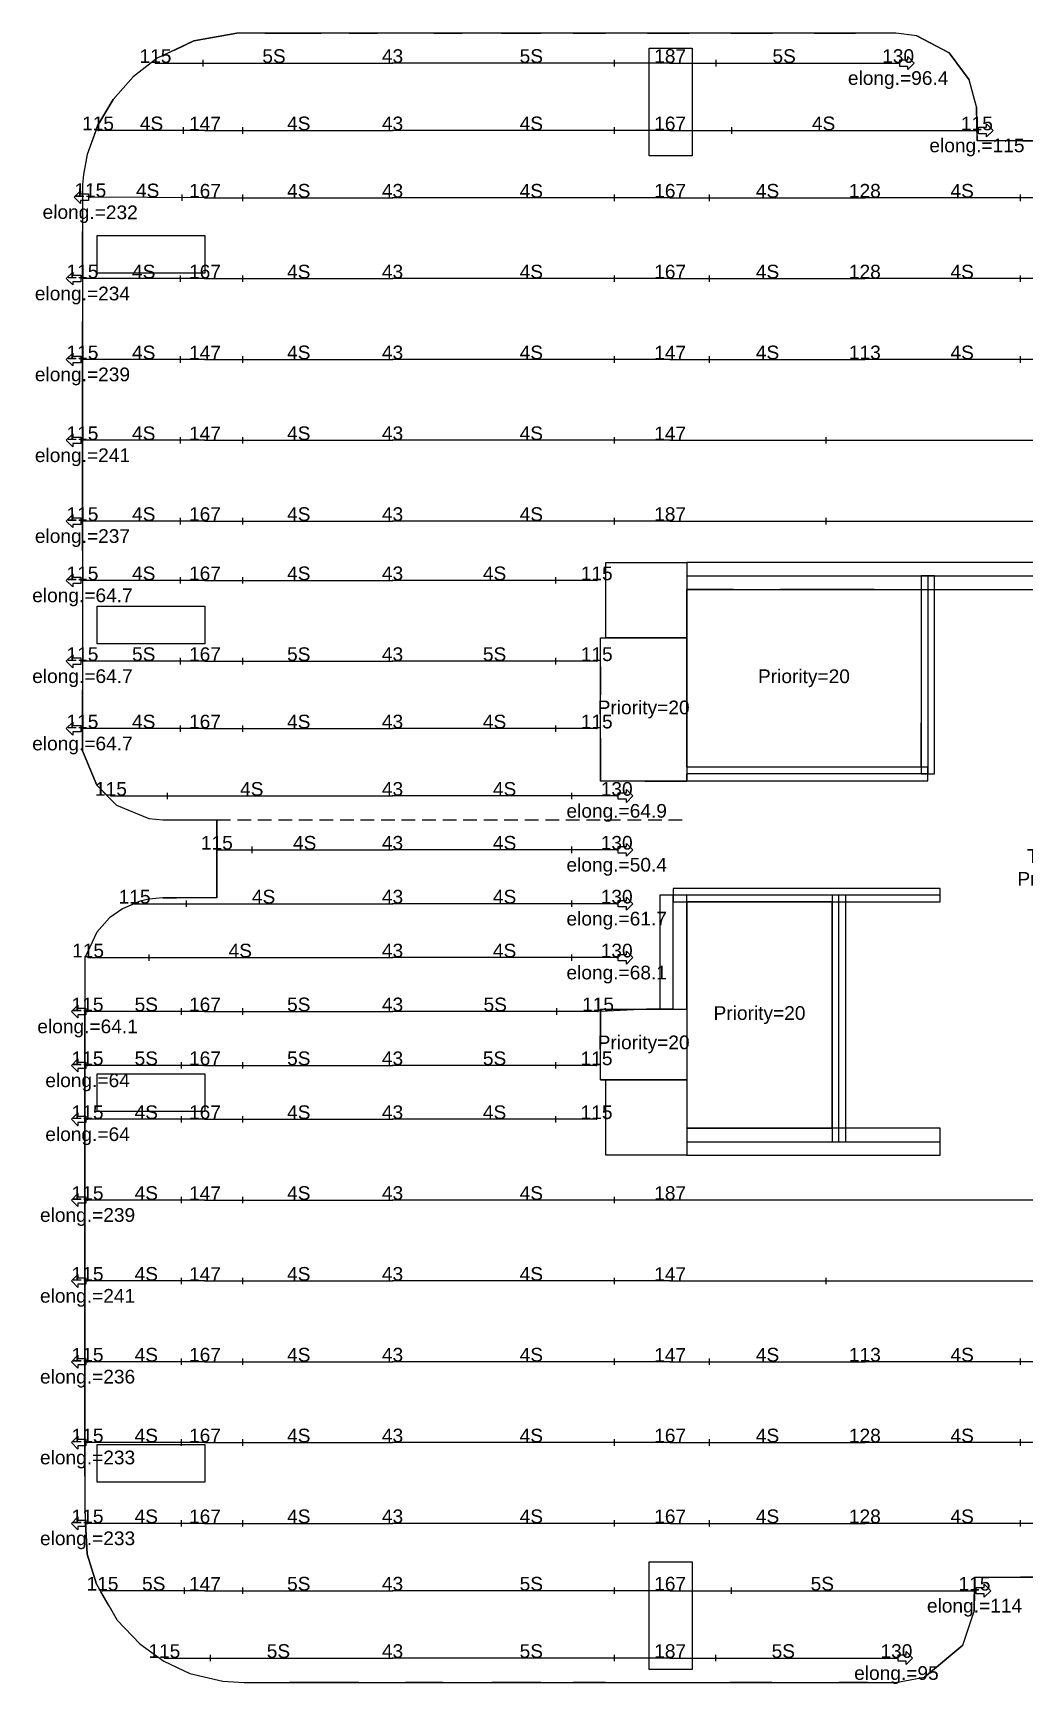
# Model space of a CAD drawing. Header units: millimetres. Extents: x -1 to 213400, y -1 to 107900.
# Drawn here: x 130950 to 149358, y 49511 to 80149 of the extents above; entities that cross this region are included whole.
import ezdxf

# ---------------------------------------------------------------- set-up
doc = ezdxf.new("R2010")
doc.units = ezdxf.units.MM
doc.header["$MEASUREMENT"] = 0
doc.linetypes.add('DASHED', pattern=[381, 254, -127])
doc.linetypes.add('SOLID', pattern=[0])
for name, color, linetype in [('RAM_Concept_Element', 7, 'Continuous'), ('RAM_Concept_Manual_Latitude_Tendon', 7, 'Continuous'), ('RAM_Concept_Mesh_Input', 7, 'Continuous')]:
    doc.layers.add(name, color=color, linetype=linetype)
doc.styles.add('RAM Concept font', font='arial.ttf', dxfattribs={"height": 12})

msp = doc.modelspace()

# ---------------------------------------------------------------- linework, layer by layer
at = {"layer": 'RAM_Concept_Element', "color": 150, "linetype": 'SOLID'}
for p, q in [((133585, 79838), (133934, 80002)), ((133934, 80002), (134729, 80149)), ((135251, 80149), (134729, 80149)), ((135251, 80149), (135772, 80149)), ((135772, 80149), (136294, 80149)), ((136816, 80149), (136294, 80149)), ((136816, 80149), (137340, 80149)), ((137864, 80149), (137340, 80149)), ((138388, 80149), (137864, 80149)), ((138388, 80149), (138912, 80149)), ((139642, 80149), (138912, 80149)), ((139642, 80149), (140371, 80149)), ((140974, 80149), (140371, 80149)), ((140974, 80149), (141576, 80149)), ((142350, 80149), (141576, 80149)), ((142350, 80149), (143124, 80149)), ((143898, 80149), (143124, 80149)), ((143898, 80149), (144673, 80149)), ((145444, 80149), (144673, 80149)), ((145444, 80149), (146215, 80149)), ((146961, 80149), (146215, 80149)), ((147350, 80098), (146961, 80149)), ((147350, 80098), (147952, 79781)), ((133254, 79682), (132808, 79336)), ((133585, 79838), (133254, 79682)), ((147952, 79781), (148321, 79283)), ((132808, 79336), (132434, 78913)), ((148456, 78780), (148321, 79283)), ((132147, 78427), (132434, 78913)), ((148456, 78780), (148466, 78341)), ((132120, 78354), (131955, 77895)), ((132120, 78354), (132147, 78427)), ((148466, 78341), (148470, 78149)), ((149311, 78149), (148470, 78149)), ((149311, 78149), (150151, 78149)), ((131955, 77895), (131885, 77525)), ((131885, 77525), (131867, 77338)), ((131867, 77338), (131867, 76466)), ((131867, 75593), (131867, 76466)), ((131867, 75593), (131867, 74793)), ((131867, 74091), (131867, 74793)), ((131867, 73542), (131867, 74091)), ((131867, 73071), (131867, 73542)), ((131867, 72591), (131867, 73071)), ((131867, 72137), (131867, 72591)), ((131867, 71666), (131867, 72137)), ((131867, 71091), (131867, 71666)), ((131867, 70541), (131867, 71091)), ((131867, 70541), (131867, 69991)), ((131867, 69991), (131867, 69241)), ((143081, 69824), (143081, 68924)), ((143951, 69824), (143081, 69824)), ((143951, 69824), (144821, 69824)), ((145691, 69824), (144821, 69824)), ((146561, 69824), (145691, 69824)), ((146561, 69824), (147431, 69824)), ((147431, 69824), (147431, 68999)), ((131867, 69241), (131867, 68491)), ((147431, 68999), (147431, 68174)), ((141481, 68396), (141481, 68924)), ((141481, 68924), (141581, 68924)), ((142331, 68924), (141581, 68924)), ((143081, 68924), (142331, 68924)), ((131867, 68491), (131867, 67959)), ((141481, 68396), (141481, 67868)), ((147431, 68174), (147431, 67349)), ((131867, 67241), (131867, 67959)), ((141481, 67066), (141481, 67868)), ((131867, 66825), (131867, 67241)), ((147431, 66524), (147431, 67349)), ((132133, 66189), (131867, 66825)), ((141481, 67066), (141481, 66265)), ((143081, 66524), (143081, 66399)), ((143951, 66524), (143081, 66524)), ((144821, 66524), (143951, 66524)), ((145691, 66524), (144821, 66524)), ((146561, 66524), (145691, 66524)), ((147431, 66524), (146561, 66524)), ((132133, 66189), (132363, 65958)), ((142302, 66265), (141481, 66265)), ((142302, 66265), (143081, 66265)), ((143081, 66265), (143081, 66399)), ((132501, 65820), (132363, 65958)), ((132501, 65820), (133101, 65572)), ((133101, 65572), (133361, 65549)), ((133361, 65549), (133615, 65549)), ((133615, 65549), (134361, 65549)), ((134361, 64991), (134361, 65549)), ((134361, 64099), (134361, 64991)), ((132939, 64037), (132834, 63993)), ((133101, 64076), (132939, 64037)), ((133361, 64099), (133101, 64076)), ((133361, 64099), (133611, 64099)), ((134361, 64099), (133611, 64099)), ((132371, 63731), (132133, 63460)), ((132611, 63898), (132371, 63731)), ((132834, 63993), (132611, 63898)), ((143081, 64024), (143081, 63029)), ((143081, 64024), (143981, 64024)), ((143981, 64024), (144881, 64024)), ((144881, 64024), (145781, 64024)), ((145781, 63184), (145781, 64024)), ((132133, 63460), (131912, 62987)), ((145781, 63184), (145781, 62344)), ((131912, 62987), (131912, 61991)), ((143081, 62034), (143081, 63029)), ((145781, 62344), (145781, 61504)), ((131912, 60991), (131912, 61991)), ((142331, 62034), (141481, 61991)), ((141481, 61991), (141481, 61358)), ((142831, 62034), (142331, 62034)), ((142831, 62034), (143081, 62034)), ((141481, 60724), (141481, 61358)), ((145781, 61504), (145781, 60664)), ((131912, 59991), (131912, 60991)), ((141481, 60724), (141581, 60724)), ((141581, 60724), (142331, 60724)), ((142331, 60724), (143081, 60724)), ((143081, 60724), (143081, 59824)), ((145781, 60664), (145781, 59824)), ((131912, 59399), (131912, 59991)), ((143081, 59824), (143981, 59824)), ((144881, 59824), (143981, 59824)), ((144881, 59824), (145781, 59824)), ((131912, 58491), (131912, 59399)), ((131912, 57986), (131912, 58491)), ((131912, 57515), (131912, 57986)), ((131912, 56991), (131912, 57515)), ((131912, 56102), (131912, 56991)), ((131912, 55491), (131912, 56102)), ((131912, 54690), (131912, 55491)), ((131912, 53991), (131912, 54690)), ((131912, 53368), (131912, 53991)), ((131912, 53368), (131912, 52744)), ((131912, 52744), (131926, 52489)), ((131956, 51921), (131926, 52489)), ((132125, 51366), (131956, 51921)), ((148423, 51491), (148421, 51241)), ((148423, 51491), (149276, 51491)), ((149876, 51491), (149276, 51491)), ((132125, 51366), (132207, 51223)), ((132356, 50966), (132207, 51223)), ((148421, 51241), (148417, 50864)), ((132356, 50966), (132511, 50696)), ((148204, 50230), (148417, 50864)), ((132511, 50696), (132930, 50254)), ((132930, 50254), (133380, 49934)), ((148204, 50230), (147490, 49636)), ((133380, 49934), (133860, 49708)), ((133860, 49708), (134475, 49562)), ((146962, 49537), (147490, 49636)), ((134475, 49562), (134869, 49537)), ((134869, 49537), (135712, 49537)), ((136361, 49537), (135712, 49537)), ((136997, 49537), (136361, 49537)), ((136997, 49537), (137861, 49537)), ((138552, 49537), (137861, 49537)), ((138552, 49537), (139462, 49537)), ((140371, 49537), (139462, 49537)), ((140371, 49537), (140974, 49537)), ((141576, 49537), (140974, 49537)), ((141576, 49537), (142347, 49537)), ((142347, 49537), (143118, 49537)), ((143118, 49537), (143889, 49537)), ((144660, 49537), (143889, 49537)), ((144660, 49537), (145286, 49537)), ((145286, 49537), (145912, 49537)), ((146437, 49537), (145912, 49537)), ((146437, 49537), (146962, 49537))]:
    msp.add_line(p, q, dxfattribs=at)
at = {"layer": 'RAM_Concept_Element', "color": 3, "linetype": 'SOLID'}
for points in [[(143181, 77869), (142381, 77869), (142381, 79869), (143181, 79869)], [(134141, 75694), (132141, 75694), (132141, 76394), (134141, 76394)], [(143081, 68924), (141581, 68924), (141581, 70324), (143081, 70324)], [(147681, 66399), (147681, 67349), (147681, 67993), (147681, 68637), (147681, 69281), (147681, 70074), (147431, 70074), (147431, 69281), (147431, 68637), (147431, 67993), (147431, 67349), (147431, 66399)], [(147431, 66399), (147681, 66399), (147681, 67349), (147681, 67993), (147681, 68637), (147681, 69281), (147681, 70074), (147431, 70074), (147431, 69281), (147431, 68637), (147431, 67993), (147431, 67349)], [(134141, 68814), (132141, 68814), (132141, 69514), (134141, 69514)], [(143081, 66274), (143736, 66274), (144391, 66274), (145046, 66274), (145700, 66274), (146355, 66274), (146956, 66274), (147556, 66274), (147556, 66524), (146956, 66524), (146355, 66524), (145700, 66524), (145046, 66524), (144391, 66524), (143736, 66524), (143081, 66524)], [(143081, 66274), (143736, 66274), (144391, 66274), (145046, 66274), (145700, 66274), (146355, 66274), (146956, 66274), (147556, 66274), (147556, 66524), (146956, 66524), (146355, 66524), (145700, 66524), (145046, 66524), (144391, 66524), (143736, 66524), (143081, 66524)], [(143081, 62034), (143081, 62517), (143081, 63181), (143081, 64149), (142581, 64149), (142581, 63181), (142581, 62517), (142581, 62034)], [(142581, 62034), (143081, 62034), (143081, 62517), (143081, 63181), (143081, 64149), (142581, 64149), (142581, 63181), (142581, 62517)], [(142831, 64024), (143736, 64024), (144391, 64024), (145046, 64024), (145906, 64024), (146682, 64024), (147232, 64024), (147781, 64024), (147781, 64274), (147232, 64274), (146682, 64274), (145906, 64274), (145046, 64274), (144391, 64274), (143736, 64274), (142831, 64274)], [(142831, 64024), (143736, 64024), (144391, 64024), (145046, 64024), (145906, 64024), (146682, 64024), (147232, 64024), (147781, 64024), (147781, 64274), (147232, 64274), (146682, 64274), (145906, 64274), (145046, 64274), (144391, 64274), (143736, 64274), (142831, 64274)], [(146031, 59574), (146031, 60282), (146031, 60738), (146031, 61244), (146031, 61901), (146031, 62558), (146031, 63215), (146031, 64149), (145781, 64149), (145781, 63215), (145781, 62558), (145781, 61901), (145781, 61244), (145781, 60738), (145781, 60282), (145781, 59574)], [(145781, 59574), (146031, 59574), (146031, 60282), (146031, 60738), (146031, 61244), (146031, 61901), (146031, 62558), (146031, 63215), (146031, 64149), (145781, 64149), (145781, 63215), (145781, 62558), (145781, 61901), (145781, 61244), (145781, 60738), (145781, 60282)], [(134141, 60134), (132141, 60134), (132141, 60834), (134141, 60834)], [(143081, 59324), (141581, 59324), (141581, 60724), (143081, 60724)], [(143081, 59324), (143706, 59324), (144331, 59324), (144956, 59324), (145906, 59324), (146564, 59324), (147221, 59324), (147781, 59324), (147781, 59824), (147221, 59824), (146564, 59824), (145906, 59824), (144956, 59824), (144331, 59824), (143706, 59824), (143081, 59824)], [(143081, 59324), (143706, 59324), (144331, 59324), (144956, 59324), (145906, 59324), (146564, 59324), (147221, 59324), (147781, 59324), (147781, 59824), (147221, 59824), (146564, 59824), (145906, 59824), (144956, 59824), (144331, 59824), (143706, 59824), (143081, 59824)], [(134141, 53254), (132141, 53254), (132141, 53954), (134141, 53954)], [(143181, 49777), (142381, 49777), (142381, 51777), (143181, 51777)]]:
    msp.add_lwpolyline(points, close=True, dxfattribs=at)
msp.add_lwpolyline([(149506, 70324), (148647, 70324), (148102, 70324), (147556, 70324), (146956, 70324), (146355, 70324), (145700, 70324), (145046, 70324), (144391, 70324), (143736, 70324), (143081, 70324), (143081, 69824), (143736, 69824), (144391, 69824), (145046, 69824), (145700, 69824), (146355, 69824), (146956, 69824), (147556, 69824), (148102, 69824), (148647, 69824), (149506, 69824)], dxfattribs=at)
msp.add_lwpolyline([(149506, 70324), (148647, 70324), (148102, 70324), (147556, 70324), (146956, 70324), (146355, 70324), (145700, 70324), (145046, 70324), (144391, 70324), (143736, 70324), (143081, 70324), (143081, 69824), (143736, 69824), (144391, 69824), (145046, 69824), (145700, 69824), (146355, 69824), (146956, 69824), (147556, 69824), (148102, 69824), (148647, 69824), (149506, 69824)], dxfattribs=at)
at = {"layer": 'RAM_Concept_Manual_Latitude_Tendon', "color": 6, "linetype": 'SOLID'}
for p, q in [((147183, 79651), (147183, 79711)), ((147183, 79711), (147304, 79591)), ((147033, 79531), (147033, 79651)), ((147033, 79651), (147183, 79651)), ((147183, 79531), (147033, 79531)), ((147304, 79591), (147183, 79471)), ((147183, 79471), (147183, 79531)), ((148646, 78401), (148646, 78461)), ((148646, 78461), (148766, 78341)), ((148496, 78281), (148496, 78401)), ((148496, 78401), (148646, 78401)), ((148646, 78281), (148496, 78281)), ((148766, 78341), (148646, 78221)), ((148646, 78221), (148646, 78281)), ((131712, 77104), (131833, 77223)), ((131833, 77223), (131832, 77163)), ((131831, 76983), (131712, 77104)), ((131832, 77043), (131831, 76983)), ((131832, 77163), (131982, 77162)), ((131982, 77042), (131832, 77043)), ((131982, 77162), (131982, 77042)), ((131567, 75594), (131687, 75714)), ((131687, 75714), (131687, 75654)), ((131687, 75474), (131567, 75594)), ((131687, 75654), (131837, 75653)), ((131837, 75533), (131687, 75534)), ((131687, 75534), (131687, 75474)), ((131837, 75653), (131837, 75533)), ((131567, 74091), (131687, 74211)), ((131687, 74211), (131687, 74151)), ((131687, 74151), (131837, 74151)), ((131837, 74151), (131837, 74031)), ((131687, 73971), (131567, 74091)), ((131837, 74031), (131687, 74031)), ((131687, 74031), (131687, 73971)), ((131567, 72591), (131687, 72711)), ((131687, 72711), (131687, 72651)), ((131687, 72651), (131837, 72651)), ((131837, 72651), (131837, 72531)), ((131687, 72471), (131567, 72591)), ((131837, 72531), (131687, 72531)), ((131687, 72531), (131687, 72471)), ((131567, 71091), (131687, 71211)), ((131687, 70971), (131567, 71091)), ((131687, 71211), (131687, 71151)), ((131687, 71151), (131837, 71151)), ((131837, 71151), (131837, 71031)), ((131837, 71031), (131687, 71031)), ((131687, 71031), (131687, 70971)), ((131567, 69991), (131687, 70111)), ((131687, 69871), (131567, 69991)), ((131687, 70111), (131687, 70051)), ((131687, 70051), (131837, 70051)), ((131837, 69931), (131687, 69931)), ((131687, 69931), (131687, 69871)), ((131837, 70051), (131837, 69931)), ((131567, 68491), (131687, 68611)), ((131687, 68371), (131567, 68491)), ((131687, 68611), (131687, 68551)), ((131687, 68551), (131837, 68551)), ((131837, 68431), (131687, 68431)), ((131687, 68431), (131687, 68371)), ((131837, 68551), (131837, 68431)), ((131567, 67241), (131687, 67361)), ((131687, 67121), (131567, 67241)), ((131687, 67361), (131687, 67301)), ((131687, 67301), (131837, 67301)), ((131837, 67181), (131687, 67181)), ((131687, 67181), (131687, 67121)), ((131837, 67301), (131837, 67181)), ((141811, 65931), (141811, 66051)), ((141811, 66051), (141961, 66051)), ((141961, 65931), (141811, 65931)), ((141961, 66051), (141961, 66111)), ((141961, 66111), (142081, 65991)), ((142081, 65991), (141961, 65871)), ((141961, 65871), (141961, 65931)), ((141811, 64931), (141811, 65051)), ((141811, 65051), (141961, 65051)), ((141961, 65051), (141961, 65111)), ((141961, 65111), (142081, 64991)), ((142081, 64991), (141961, 64871)), ((141961, 64931), (141811, 64931)), ((141961, 64871), (141961, 64931)), ((141811, 63931), (141811, 64051)), ((141811, 64051), (141961, 64051)), ((141961, 64051), (141961, 64111)), ((141961, 64111), (142081, 63991)), ((141961, 63931), (141811, 63931)), ((142081, 63991), (141961, 63871)), ((141961, 63871), (141961, 63931)), ((141811, 62931), (141811, 63051)), ((141811, 63051), (141961, 63051)), ((141961, 62931), (141811, 62931)), ((141961, 63051), (141961, 63111)), ((141961, 63111), (142081, 62991)), ((142081, 62991), (141961, 62871)), ((141961, 62871), (141961, 62931)), ((131662, 61991), (131782, 62111)), ((131782, 61871), (131662, 61991)), ((131782, 62111), (131782, 62051)), ((131782, 62051), (131932, 62051)), ((131932, 61931), (131782, 61931)), ((131782, 61931), (131782, 61871)), ((131932, 62051), (131932, 61931)), ((131662, 60991), (131782, 61111)), ((131782, 60871), (131662, 60991)), ((131782, 61111), (131782, 61051)), ((131782, 61051), (131932, 61051)), ((131932, 61051), (131932, 60931)), ((131932, 60931), (131782, 60931)), ((131782, 60931), (131782, 60871)), ((131662, 59991), (131782, 60111)), ((131782, 60111), (131782, 60051)), ((131782, 59871), (131662, 59991)), ((131782, 60051), (131932, 60051)), ((131932, 59931), (131782, 59931)), ((131782, 59931), (131782, 59871)), ((131932, 60051), (131932, 59931)), ((131662, 58491), (131782, 58611)), ((131782, 58611), (131782, 58551)), ((131782, 58551), (131932, 58551)), ((131932, 58551), (131932, 58431)), ((131782, 58371), (131662, 58491)), ((131932, 58431), (131782, 58431)), ((131782, 58431), (131782, 58371)), ((131662, 56991), (131782, 57111)), ((131782, 56871), (131662, 56991)), ((131782, 57111), (131782, 57051)), ((131782, 57051), (131932, 57051)), ((131932, 57051), (131932, 56931)), ((131932, 56931), (131782, 56931)), ((131782, 56931), (131782, 56871)), ((131662, 55491), (131782, 55611)), ((131782, 55371), (131662, 55491)), ((131782, 55611), (131782, 55551)), ((131782, 55551), (131932, 55551)), ((131932, 55551), (131932, 55431)), ((131932, 55431), (131782, 55431)), ((131782, 55431), (131782, 55371)), ((131662, 53991), (131782, 54111)), ((131782, 53871), (131662, 53991)), ((131782, 54111), (131782, 54051)), ((131782, 54051), (131932, 54051)), ((131932, 53931), (131782, 53931)), ((131782, 53931), (131782, 53871)), ((131932, 54051), (131932, 53931)), ((131662, 52491), (131782, 52611)), ((131782, 52371), (131662, 52491)), ((131782, 52611), (131782, 52551)), ((131782, 52551), (131932, 52551)), ((131932, 52431), (131782, 52431)), ((131782, 52431), (131782, 52371)), ((131932, 52551), (131932, 52431)), ((148451, 51181), (148451, 51301)), ((148451, 51301), (148601, 51301)), ((148601, 51181), (148451, 51181)), ((148601, 51301), (148601, 51361)), ((148601, 51361), (148721, 51241)), ((148721, 51241), (148601, 51121)), ((148601, 51121), (148601, 51181)), ((147002, 49931), (147002, 50051)), ((147002, 50051), (147152, 50051)), ((147152, 50051), (147152, 50111)), ((147152, 50111), (147272, 49991)), ((147272, 49991), (147152, 49871)), ((147152, 49931), (147002, 49931)), ((147152, 49871), (147152, 49931))]:
    msp.add_line(p, q, dxfattribs=at)
at = {"layer": 'RAM_Concept_Manual_Latitude_Tendon', "color": 4, "linetype": 'SOLID'}
for p, q in [((133222, 79591), (137621, 79591)), ((134102, 79651), (134102, 79531)), ((142773, 79591), (137621, 79591)), ((141743, 79531), (141743, 79651)), ((142773, 79591), (147004, 79591)), ((143619, 79651), (143619, 79531)), ((134141, 78341), (132156, 78341)), ((133744, 78281), (133744, 78401)), ((134141, 78341), (137621, 78341)), ((134837, 78401), (134837, 78281)), ((142773, 78341), (137621, 78341)), ((141743, 78281), (141743, 78401)), ((142773, 78341), (148466, 78341)), ((143912, 78401), (143912, 78281)), ((134141, 77091), (132012, 77102)), ((133715, 77034), (133716, 77153)), ((134141, 77091), (137621, 77091)), ((134837, 77151), (134837, 77031)), ((142773, 77091), (137621, 77091)), ((141743, 77031), (141743, 77151)), ((142773, 77091), (146386, 77091)), ((143496, 77151), (143496, 77031)), ((149998, 77091), (146386, 77091)), ((149275, 77031), (149275, 77151)), ((134141, 75591), (131867, 75593)), ((133686, 75532), (133687, 75652)), ((134141, 75591), (137621, 75591)), ((134837, 75651), (134837, 75531)), ((142773, 75591), (137621, 75591)), ((141743, 75531), (141743, 75651)), ((142773, 75591), (146386, 75591)), ((143496, 75651), (143496, 75531)), ((149998, 75591), (146386, 75591)), ((149275, 75531), (149275, 75651)), ((133686, 74031), (133686, 74151)), ((134837, 74151), (134837, 74031)), ((141743, 74031), (141743, 74151)), ((143496, 74151), (143496, 74031)), ((149275, 74031), (149275, 74151)), ((134141, 74091), (131867, 74091)), ((134141, 74091), (137621, 74091)), ((142773, 74091), (137621, 74091)), ((142773, 74091), (146386, 74091)), ((149998, 74091), (146386, 74091)), ((133686, 72531), (133686, 72651)), ((134837, 72651), (134837, 72531)), ((141743, 72531), (141743, 72651)), ((145663, 72651), (145663, 72531)), ((134141, 72591), (131867, 72591)), ((134141, 72591), (137621, 72591)), ((142773, 72591), (137621, 72591)), ((142773, 72591), (157222, 72591)), ((134141, 71091), (131867, 71091)), ((133686, 71031), (133686, 71151)), ((134141, 71091), (137621, 71091)), ((134837, 71151), (134837, 71031)), ((142773, 71091), (137621, 71091)), ((141743, 71031), (141743, 71151)), ((142773, 71091), (157222, 71091)), ((145663, 71151), (145663, 71031)), ((134141, 69991), (131867, 69991)), ((133686, 69931), (133686, 70051)), ((134141, 69991), (137621, 69991)), ((134837, 70051), (134837, 69931)), ((141410, 69991), (137621, 69991)), ((140652, 69931), (140652, 70051)), ((134141, 68491), (131867, 68491)), ((133686, 68431), (133686, 68551)), ((134141, 68491), (137621, 68491)), ((134837, 68551), (134837, 68431)), ((141410, 68491), (137621, 68491)), ((140652, 68431), (140652, 68551)), ((134141, 67241), (131867, 67241)), ((133686, 67181), (133686, 67301)), ((134141, 67241), (137621, 67241)), ((134837, 67301), (134837, 67181)), ((141410, 67241), (137621, 67241)), ((140652, 67181), (140652, 67301)), ((132396, 65991), (137621, 65991)), ((133441, 66051), (133441, 65931)), ((141781, 65991), (137621, 65991)), ((140949, 65931), (140949, 66051)), ((134361, 64991), (137621, 64991)), ((135013, 65051), (135013, 64931)), ((141781, 64991), (137621, 64991)), ((140949, 64931), (140949, 65051)), ((133792, 64051), (133792, 63931)), ((140949, 63931), (140949, 64051)), ((132835, 63991), (137621, 63991)), ((141781, 63991), (137621, 63991)), ((131971, 62991), (137621, 62991)), ((133101, 63051), (133101, 62931)), ((141781, 62991), (137621, 62991)), ((140949, 62931), (140949, 63051)), ((134141, 61991), (131962, 61991)), ((133705, 61931), (133705, 62051)), ((134141, 61991), (137621, 61991)), ((134837, 62051), (134837, 61931)), ((141434, 61991), (137621, 61991)), ((140671, 61931), (140671, 62051)), ((134141, 60991), (131962, 60991)), ((133705, 60931), (133705, 61051)), ((134141, 60991), (137621, 60991)), ((134837, 61051), (134837, 60931)), ((141408, 60991), (137621, 60991)), ((140651, 60931), (140651, 61051)), ((134141, 59991), (131962, 59991)), ((133705, 59931), (133705, 60051)), ((134141, 59991), (137621, 59991)), ((134837, 60051), (134837, 59931)), ((141408, 59991), (137621, 59991)), ((140651, 59931), (140651, 60051)), ((133705, 58431), (133705, 58551)), ((134837, 58551), (134837, 58431)), ((141743, 58431), (141743, 58551)), ((134141, 58491), (131962, 58491)), ((134141, 58491), (137621, 58491)), ((142773, 58491), (137621, 58491)), ((157222, 58491), (142773, 58491)), ((134141, 56991), (131962, 56991)), ((133705, 56931), (133705, 57051)), ((134141, 56991), (137621, 56991)), ((134837, 57051), (134837, 56931)), ((142773, 56991), (137621, 56991)), ((141743, 56931), (141743, 57051)), ((142773, 56991), (157222, 56991)), ((145663, 57051), (145663, 56931)), ((134141, 55491), (131962, 55491)), ((133705, 55431), (133705, 55551)), ((134141, 55491), (137621, 55491)), ((134837, 55551), (134837, 55431)), ((142773, 55491), (137621, 55491)), ((141743, 55431), (141743, 55551)), ((142773, 55491), (146386, 55491)), ((143496, 55551), (143496, 55431)), ((149998, 55491), (146386, 55491)), ((149275, 55431), (149275, 55551)), ((134141, 53991), (131962, 53991)), ((133705, 53931), (133705, 54051)), ((134141, 53991), (137621, 53991)), ((134837, 54051), (134837, 53931)), ((142773, 53991), (137621, 53991)), ((141743, 53931), (141743, 54051)), ((142773, 53991), (146386, 53991)), ((143496, 54051), (143496, 53931)), ((149998, 53991), (146386, 53991)), ((149275, 53931), (149275, 54051)), ((134141, 52491), (131962, 52491)), ((133705, 52431), (133705, 52551)), ((134141, 52491), (137621, 52491)), ((134837, 52551), (134837, 52431)), ((142773, 52491), (137621, 52491)), ((141743, 52431), (141743, 52551)), ((142773, 52491), (146386, 52491)), ((143496, 52551), (143496, 52431)), ((149998, 52491), (146386, 52491)), ((149275, 52431), (149275, 52551)), ((134141, 51241), (132239, 51241)), ((133761, 51181), (133761, 51301)), ((134141, 51241), (137621, 51241)), ((134837, 51301), (134837, 51181)), ((142773, 51241), (137621, 51241)), ((141743, 51181), (141743, 51301)), ((142773, 51241), (148421, 51241)), ((143903, 51301), (143903, 51181)), ((133387, 49991), (137621, 49991)), ((134234, 50051), (134234, 49931)), ((142773, 49991), (137621, 49991)), ((141743, 49931), (141743, 50051)), ((142773, 49991), (146972, 49991)), ((143613, 50051), (143613, 49931))]:
    msp.add_line(p, q, dxfattribs=at)
for p in [(133222, 79591), (137621, 79591), (142773, 79591), (147004, 79591), (132156, 78341), (134141, 78341), (137621, 78341), (142773, 78341), (148466, 78341), (132012, 77102), (134141, 77091), (137621, 77091), (142773, 77091), (146386, 77091), (131867, 75593), (134141, 75591), (137621, 75591), (142773, 75591), (146386, 75591), (131867, 74091), (134141, 74091), (137621, 74091), (142773, 74091), (146386, 74091), (131867, 72591), (134141, 72591), (137621, 72591), (142773, 72591), (131867, 71091), (134141, 71091), (137621, 71091), (142773, 71091), (131867, 69991), (134141, 69991), (137621, 69991), (141410, 69991), (131867, 68491), (134141, 68491), (137621, 68491), (141410, 68491), (131867, 67241), (134141, 67241), (137621, 67241), (141410, 67241), (132396, 65991), (137621, 65991), (141781, 65991), (134361, 64991), (137621, 64991), (141781, 64991), (132835, 63991), (137621, 63991), (141781, 63991), (131971, 62991), (137621, 62991), (141781, 62991), (131962, 61991), (134141, 61991), (137621, 61991), (141434, 61991), (131962, 60991), (134141, 60991), (137621, 60991), (141408, 60991), (131962, 59991), (134141, 59991), (137621, 59991), (141408, 59991), (131962, 58491), (134141, 58491), (137621, 58491), (142773, 58491), (131962, 56991), (134141, 56991), (137621, 56991), (142773, 56991), (131962, 55491), (134141, 55491), (137621, 55491), (142773, 55491), (146386, 55491), (131962, 53991), (134141, 53991), (137621, 53991), (142773, 53991), (146386, 53991), (131962, 52491), (134141, 52491), (137621, 52491), (142773, 52491), (146386, 52491), (132239, 51241), (134141, 51241), (137621, 51241), (142773, 51241), (148421, 51241), (133387, 49991), (137621, 49991), (142773, 49991), (146972, 49991)]:
    msp.add_point(p, dxfattribs=at)
at = {"layer": 'RAM_Concept_Mesh_Input', "color": 3, "linetype": 'SOLID'}
for p, q in [((143081, 70074), (156831, 70074)), ((147556, 70074), (147556, 66399)), ((147556, 66399), (143081, 66399)), ((142831, 62034), (142831, 64149)), ((147781, 64149), (142831, 64149)), ((145906, 59574), (145906, 64149)), ((143081, 59574), (147781, 59574))]:
    msp.add_line(p, q, dxfattribs=at)
at = {"layer": 'RAM_Concept_Mesh_Input', "color": 7, "linetype": 'DASHED'}
msp.add_line((134361, 65549), (143081, 65549), dxfattribs=at)
at = {"layer": 'RAM_Concept_Mesh_Input', "color": 150, "linetype": 'SOLID'}
msp.add_lwpolyline([(151451, 78149), (148470, 78149), (148456, 78780), (148321, 79283), (147952, 79781), (147350, 80098), (146961, 80149), (134729, 80149), (133934, 80002), (133254, 79682), (132808, 79336), (132434, 78913), (132147, 78427), (131955, 77895), (131885, 77525), (131867, 77338), (131867, 66825), (132133, 66189), (132501, 65820), (133101, 65572), (133361, 65549), (134361, 65549), (134361, 64099), (133361, 64099), (133101, 64076), (132939, 64037), (132611, 63898), (132371, 63731), (132133, 63460), (131912, 62987), (131912, 52744), (131956, 51921), (132125, 51366), (132511, 50696), (132930, 50254), (133380, 49934), (133860, 49708), (134475, 49562), (134869, 49537), (146962, 49537), (147490, 49636), (148204, 50230), (148417, 50864), (148423, 51491), (151451, 51491)], dxfattribs=at)
at = {"layer": 'RAM_Concept_Mesh_Input', "color": 3, "linetype": 'SOLID'}
for points in [[(143181, 77869), (142381, 77869), (142381, 79869), (143181, 79869)], [(134141, 75694), (132141, 75694), (132141, 76394), (134141, 76394)], [(143081, 68924), (141581, 68924), (141581, 70324), (143081, 70324)], [(143081, 70324), (143081, 69824), (156831, 69824), (156831, 70324)], [(147681, 70074), (147431, 70074), (147431, 66399), (147681, 66399)], [(134141, 68814), (132141, 68814), (132141, 69514), (134141, 69514)], [(147556, 66274), (147556, 66524), (143081, 66524), (143081, 66274)], [(142581, 62034), (143081, 62034), (143081, 64149), (142581, 64149)], [(147781, 64024), (147781, 64274), (142831, 64274), (142831, 64024)], [(145781, 59574), (146031, 59574), (146031, 64149), (145781, 64149)], [(134141, 60134), (132141, 60134), (132141, 60834), (134141, 60834)], [(143081, 59324), (141581, 59324), (141581, 60724), (143081, 60724)], [(143081, 59824), (143081, 59324), (147781, 59324), (147781, 59824)], [(134141, 53254), (132141, 53254), (132141, 53954), (134141, 53954)], [(143181, 49777), (142381, 49777), (142381, 51777), (143181, 51777)]]:
    msp.add_lwpolyline(points, close=True, dxfattribs=at)
at = {"layer": 'RAM_Concept_Mesh_Input', "color": 9, "linetype": 'SOLID'}
for points in [[(143081, 69824), (147431, 69824), (147431, 66524), (143081, 66524)], [(143081, 66265), (141481, 66265), (141481, 68924), (143081, 68924)], [(143081, 64024), (143081, 59824), (145781, 59824), (145781, 64024)], [(143081, 60724), (141481, 60724), (141481, 62034), (143081, 62034)]]:
    msp.add_lwpolyline(points, close=True, dxfattribs=at)

# ---------------------------------------------------------------- texts
at = {"layer": 'RAM_Concept_Manual_Latitude_Tendon', "color": 4, "linetype": 'SOLID', "char_height": 254, "attachment_point": 8, "style": 'RAM Concept font'}
for s, insert, width in [('115', (133222, 79591), 762), ('5S', (135422, 79591), 508), ('43', (137621, 79591), 508), ('5S', (140197, 79591), 508), ('187', (142773, 79591), 762), ('5S', (144888, 79591), 508), ('130', (147004, 79591), 762), ('115', (132156, 78341), 762), ('4S', (133149, 78341), 508), ('147', (134141, 78341), 762), ('4S', (135881, 78341), 508), ('43', (137621, 78341), 508), ('4S', (140197, 78341), 508), ('167', (142773, 78341), 762), ('4S', (145620, 78341), 508), ('115', (148466, 78341), 762), ('4S', (135881, 77091), 508), ('43', (137621, 77091), 508), ('4S', (140197, 77091), 508), ('167', (142773, 77091), 762), ('4S', (144580, 77091), 508), ('128', (146386, 77091), 762), ('4S', (148192, 77091), 508), ('4S', (135881, 75591), 508), ('43', (137621, 75591), 508), ('4S', (140197, 75591), 508), ('167', (142773, 75591), 762), ('4S', (144580, 75591), 508), ('128', (146386, 75591), 762), ('4S', (148192, 75591), 508), ('115', (131867, 74091), 762), ('4S', (133004, 74091), 508), ('147', (134141, 74091), 762), ('4S', (135881, 74091), 508), ('43', (137621, 74091), 508), ('4S', (140197, 74091), 508), ('147', (142773, 74091), 762), ('4S', (144580, 74091), 508), ('113', (146386, 74091), 762), ('4S', (148192, 74091), 508), ('115', (131867, 72591), 762), ('4S', (133004, 72591), 508), ('147', (134141, 72591), 762), ('4S', (135881, 72591), 508), ('43', (137621, 72591), 508), ('4S', (140197, 72591), 508), ('147', (142773, 72591), 762), ('115', (131867, 71091), 762), ('4S', (133004, 71091), 508), ('167', (134141, 71091), 762), ('4S', (135881, 71091), 508), ('43', (137621, 71091), 508), ('4S', (140197, 71091), 508), ('187', (142773, 71091), 762), ('115', (131867, 69991), 762), ('4S', (133004, 69991), 508), ('167', (134141, 69991), 762), ('4S', (135881, 69991), 508), ('43', (137621, 69991), 508), ('4S', (139515, 69991), 508), ('115', (141410, 69991), 762), ('115', (131867, 68491), 762), ('5S', (133004, 68491), 508), ('167', (134141, 68491), 762), ('5S', (135881, 68491), 508), ('43', (137621, 68491), 508), ('5S', (139515, 68491), 508), ('115', (141410, 68491), 762), ('115', (131867, 67241), 762), ('4S', (133004, 67241), 508), ('167', (134141, 67241), 762), ('4S', (135881, 67241), 508), ('43', (137621, 67241), 508), ('4S', (139515, 67241), 508), ('115', (141410, 67241), 762), ('115', (132396, 65991), 762), ('4S', (135009, 65991), 508), ('43', (137621, 65991), 508), ('4S', (139701, 65991), 508), ('130', (141781, 65991), 762), ('115', (134361, 64991), 762), ('4S', (135991, 64991), 508), ('43', (137621, 64991), 508), ('4S', (139701, 64991), 508), ('130', (141781, 64991), 762), ('115', (132835, 63991), 762), ('4S', (135228, 63991), 508), ('43', (137621, 63991), 508), ('4S', (139701, 63991), 508), ('130', (141781, 63991), 762), ('115', (131971, 62991), 762), ('4S', (134796, 62991), 508), ('43', (137621, 62991), 508), ('4S', (139701, 62991), 508), ('130', (141781, 62991), 762), ('115', (131962, 61991), 762), ('5S', (133052, 61991), 508), ('167', (134141, 61991), 762), ('5S', (135881, 61991), 508), ('43', (137621, 61991), 508), ('5S', (139527, 61991), 508), ('115', (141434, 61991), 762), ('115', (131962, 60991), 762), ('5S', (133052, 60991), 508), ('167', (134141, 60991), 762), ('5S', (135881, 60991), 508), ('43', (137621, 60991), 508), ('5S', (139515, 60991), 508), ('115', (141408, 60991), 762), ('115', (131962, 59991), 762), ('4S', (133052, 59991), 508), ('167', (134141, 59991), 762), ('4S', (135881, 59991), 508), ('43', (137621, 59991), 508), ('4S', (139515, 59991), 508), ('115', (141408, 59991), 762), ('115', (131962, 58491), 762), ('4S', (133052, 58491), 508), ('147', (134141, 58491), 762), ('4S', (135881, 58491), 508), ('43', (137621, 58491), 508), ('4S', (140197, 58491), 508), ('187', (142773, 58491), 762), ('115', (131962, 56991), 762), ('4S', (133052, 56991), 508), ('147', (134141, 56991), 762), ('4S', (135881, 56991), 508), ('43', (137621, 56991), 508), ('4S', (140197, 56991), 508), ('147', (142773, 56991), 762), ('115', (131962, 55491), 762), ('4S', (133052, 55491), 508), ('167', (134141, 55491), 762), ('4S', (135881, 55491), 508), ('43', (137621, 55491), 508), ('4S', (140197, 55491), 508), ('147', (142773, 55491), 762), ('4S', (144580, 55491), 508), ('113', (146386, 55491), 762), ('4S', (148192, 55491), 508), ('115', (131962, 53991), 762), ('4S', (133052, 53991), 508), ('167', (134141, 53991), 762), ('4S', (135881, 53991), 508), ('43', (137621, 53991), 508), ('4S', (140197, 53991), 508), ('167', (142773, 53991), 762), ('4S', (144580, 53991), 508), ('128', (146386, 53991), 762), ('4S', (148192, 53991), 508), ('115', (131962, 52491), 762), ('4S', (133052, 52491), 508), ('167', (134141, 52491), 762), ('4S', (135881, 52491), 508), ('43', (137621, 52491), 508), ('4S', (140197, 52491), 508), ('167', (142773, 52491), 762), ('4S', (144580, 52491), 508), ('128', (146386, 52491), 762), ('4S', (148192, 52491), 508), ('115', (132239, 51241), 762), ('5S', (133190, 51241), 508), ('147', (134141, 51241), 762), ('5S', (135881, 51241), 508), ('43', (137621, 51241), 508), ('5S', (140197, 51241), 508), ('167', (142773, 51241), 762), ('5S', (145597, 51241), 508), ('115', (148421, 51241), 762), ('115', (133387, 49991), 762), ('5S', (135504, 49991), 508), ('43', (137621, 49991), 508), ('5S', (140197, 49991), 508), ('187', (142773, 49991), 762), ('5S', (144873, 49991), 508), ('130', (146972, 49991), 762)]:
    msp.add_mtext(s, dxfattribs=dict(at, insert=insert, width=width))
at = {"layer": 'RAM_Concept_Manual_Latitude_Tendon', "color": 6, "linetype": 'SOLID', "char_height": 254, "attachment_point": 2, "style": 'RAM Concept font'}
for s, insert, width in [('elong.=96.4', (147004, 79441), 2794), ('elong.=115', (148466, 78191), 2540), ('elong.=239', (131867, 73941), 2540), ('elong.=241', (131867, 72441), 2540), ('elong.=237', (131867, 70941), 2540), ('elong.=64.7', (131867, 69841), 2794), ('elong.=64.7', (131867, 68341), 2794), ('elong.=64.7', (131867, 67091), 2794), ('elong.=64.9', (141781, 65841), 2794), ('elong.=50.4', (141781, 64841), 2794), ('elong.=61.7', (141781, 63841), 2794), ('elong.=68.1', (141781, 62841), 2794), ('elong.=64.1', (131962, 61841), 2794), ('elong.=64', (131962, 60841), 2286), ('elong.=64', (131962, 59841), 2286), ('elong.=239', (131962, 58341), 2540), ('elong.=241', (131962, 56841), 2540), ('elong.=236', (131962, 55341), 2540), ('elong.=233', (131962, 53841), 2540), ('elong.=233', (131962, 52341), 2540), ('elong.=114', (148421, 51091), 2540), ('elong.=95', (146972, 49841), 2286)]:
    msp.add_mtext(s, dxfattribs=dict(at, insert=insert, width=width))
at = {"layer": 'RAM_Concept_Manual_Latitude_Tendon', "color": 4, "linetype": 'SOLID', "char_height": 254, "attachment_point": 8, "style": 'RAM Concept font'}
for s, insert, width, rotation in [('115', (132012, 77102), 762, 359.704), ('4S', (133077, 77097), 508, 359.704), ('167', (134141, 77091), 762, 359.852), ('115', (131867, 75593), 762, 359.9471), ('4S', (133004, 75592), 508, 359.9471), ('167', (134141, 75591), 762, 359.9736)]:
    msp.add_mtext(s, dxfattribs=dict(at, insert=insert, width=width, rotation=rotation))
at = {"layer": 'RAM_Concept_Manual_Latitude_Tendon', "color": 6, "linetype": 'SOLID', "char_height": 254, "width": 2540, "attachment_point": 2, "style": 'RAM Concept font'}
for s, insert, rotation in [('elong.=232', (132011, 76952), 359.704), ('elong.=234', (131867, 75443), 359.9471)]:
    msp.add_mtext(s, dxfattribs=dict(at, insert=insert, rotation=rotation))
at = {"layer": 'RAM_Concept_Mesh_Input', "color": 9, "linetype": 'SOLID', "char_height": 254, "width": 2794, "attachment_point": 5, "style": 'RAM Concept font'}
for insert in [(145256, 68174), (142281, 67595), (144431, 61924), (142281, 61379)]:
    msp.add_mtext('Priority=20', dxfattribs=dict(at, insert=insert))
at = {"layer": 'RAM_Concept_Mesh_Input', "color": 150, "linetype": 'SOLID', "insert": (149971, 64838), "char_height": 254, "width": 2540, "attachment_point": 5, "style": 'RAM Concept font'}
msp.add_mtext('t=230\\PTOC=0\\PPriority=1', dxfattribs=at)

doc.saveas('drawing.dxf')
